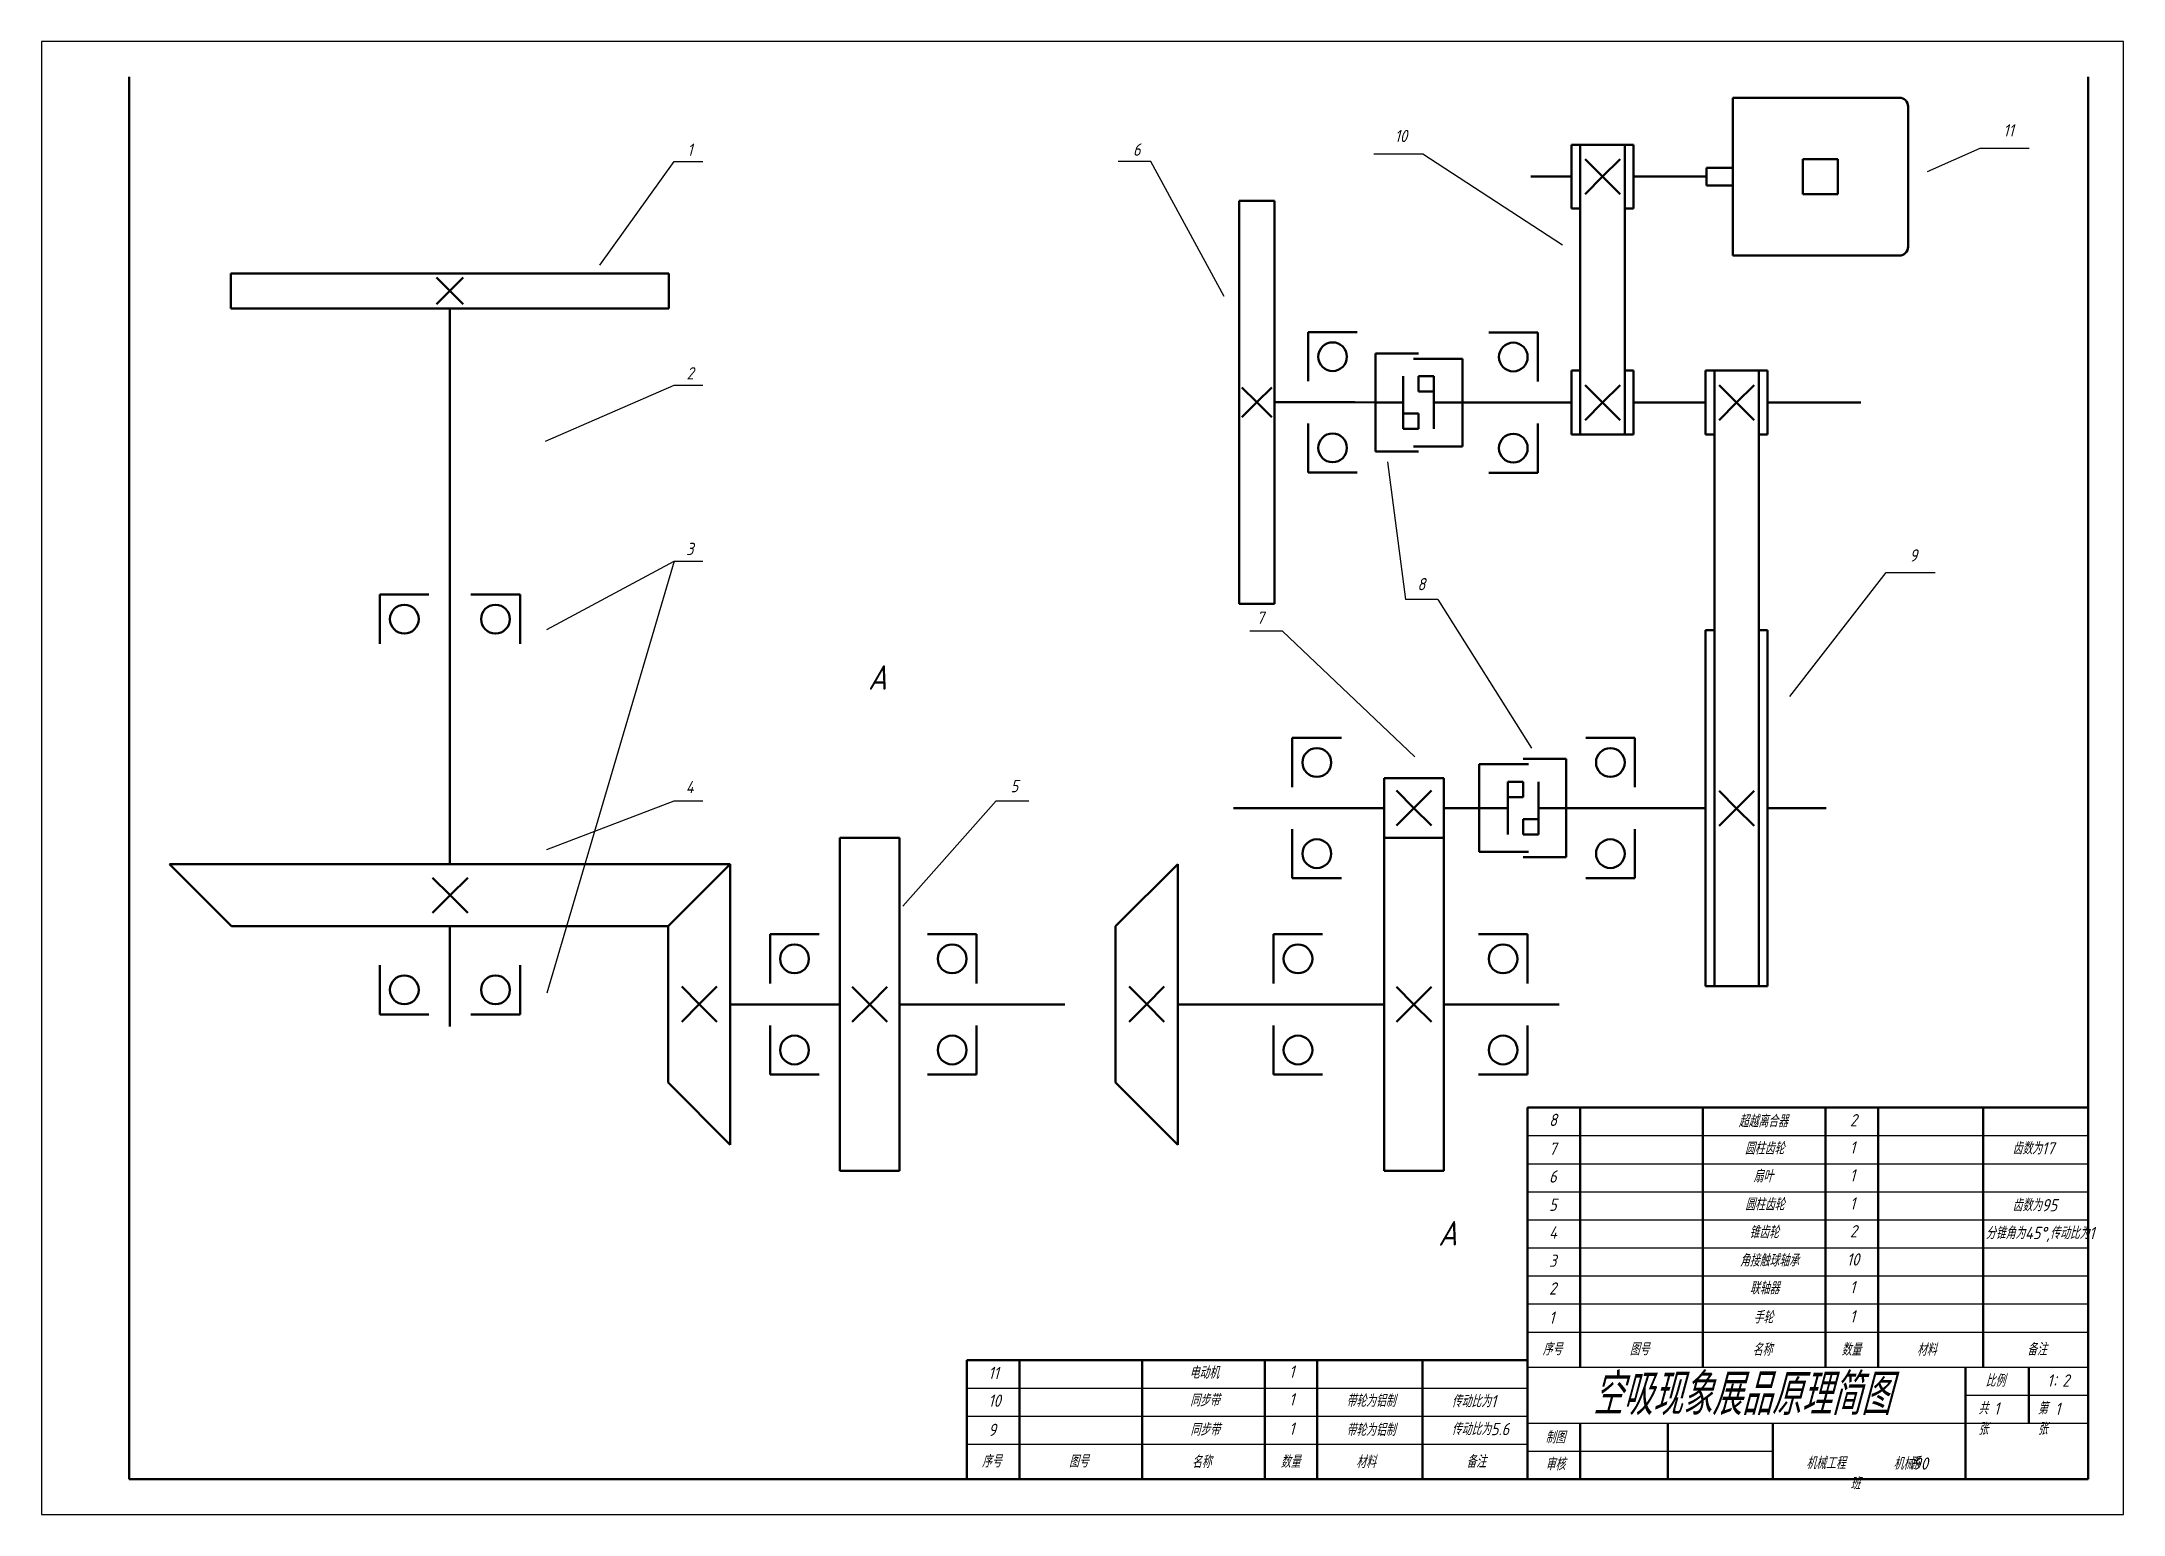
# Model space of a CAD drawing. Header units: millimetres. Extents: x 0 to 594, y 0 to 420.
import ezdxf

# ---------------------------------------------------------------- set-up
doc = ezdxf.new("R2010")
doc.units = ezdxf.units.MM
doc.header["$LTSCALE"] = 5
doc.layers.add('bdraw', color=7, linetype='Continuous')
for name, color, linetype, lineweight in [('文字标注', 7, 'Continuous', 25), ('粗实线', 7, 'Continuous', 50), ('细实线', 3, 'Continuous', 25)]:
    doc.layers.add(name, color=color, linetype=linetype, lineweight=lineweight)
doc.styles.add('国标汉字3.5', font='gbeitc.shx', dxfattribs={"height": 3.5, "bigfont": 'gbcbig.shx'})

msp = doc.modelspace()

# ---------------------------------------------------------------- linework, layer by layer
at = {"layer": 'bdraw', "linetype": 'ByBlock', "lineweight": 50}
msp.add_line((489.99, 252.2), (489.99, 201.41), dxfattribs=at)
at = {"layer": '文字标注'}
for p, q in [((380.15, 388), (394.13, 388)), ((394.13, 388), (433.99, 362.01)), ((538.15, 383), (553.13, 389.67)), ((553.13, 389.67), (567.12, 389.67)), ((159.3, 356.26), (180.49, 385.84)), ((180.49, 385.84), (188.7, 385.84)), ((316.47, 385.84), (307.13, 385.84)), ((337.41, 347.31), (316.47, 385.84)), ((143.75, 306.06), (180.49, 322.05)), ((180.49, 322.05), (188.7, 322.05)), ((384.05, 300.19), (389.15, 260.87)), ((144.19, 252.33), (180.49, 271.87)), ((180.49, 271.87), (144.19, 148.66)), ((180.49, 271.87), (188.7, 271.87)), ((498.79, 233.24), (526.3, 268.64)), ((526.3, 268.64), (540.29, 268.64)), ((398.39, 260.87), (389.15, 260.87)), ((398.39, 260.87), (425.16, 218.47)), ((354.08, 251.91), (344.74, 251.91)), ((391.85, 216.07), (354.08, 251.91)), ((144.19, 189.62), (180.49, 203.53)), ((180.49, 203.53), (188.7, 203.53)), ((245.73, 173.46), (272.4, 203.53)), ((272.4, 203.53), (281.71, 203.53))]:
    msp.add_line(p, q, dxfattribs=at)
msp.add_lwpolyline([(237.67, 229.51, 0, 0, 0), (237.67, 215.64, 2, 0, 0), (237.67, 202.83, 0, 0, 0)], format="xyseb", dxfattribs=at)
at = {"layer": '粗实线'}
for p, q in [((25, 410), (25, 10)), ((584, 10), (584, 410)), ((482.57, 384), (482.57, 404)), ((482.57, 404), (530.07, 404)), ((532.57, 401.5), (532.57, 381.5)), ((439.05, 390.59), (436.55, 390.59)), ((436.55, 390.59), (436.55, 381.5)), ((439.05, 390.59), (451.75, 390.59)), ((439.05, 381.5), (439.05, 390.59)), ((445.4, 381.5), (440.4, 386.5)), ((445.4, 381.5), (450.4, 386.5)), ((451.75, 372.4), (451.75, 390.59)), ((454.25, 390.59), (451.75, 390.59)), ((454.25, 390.59), (454.25, 381.5)), ((512.57, 386.5), (502.57, 386.5)), ((502.57, 386.5), (502.57, 381.5)), ((512.57, 376.5), (512.57, 386.5)), ((430.85, 381.5), (424.97, 381.5)), ((436.55, 381.5), (430.85, 381.5)), ((436.55, 372.4), (436.55, 381.5)), ((439.05, 381.5), (439.05, 372.4)), ((445.4, 381.5), (440.4, 376.5)), ((445.4, 381.5), (450.4, 376.5)), ((454.25, 372.4), (454.25, 381.5)), ((460.07, 381.5), (454.25, 381.5)), ((460.07, 381.5), (475.07, 381.5)), ((475.07, 381.5), (475.07, 384)), ((475.07, 384), (482.57, 384)), ((475.07, 381.5), (475.07, 379)), ((482.57, 384), (482.57, 381.5)), ((482.57, 379), (482.57, 381.5)), ((502.57, 381.5), (502.57, 376.5)), ((532.57, 361.5), (532.57, 381.5)), ((341.75, 259.64), (341.75, 374.64)), ((341.75, 374.64), (351.75, 374.64)), ((351.75, 374.64), (351.75, 317.14)), ((475.07, 379), (482.57, 379)), ((482.57, 379), (482.57, 359)), ((502.57, 376.5), (512.57, 376.5)), ((439.05, 372.4), (436.55, 372.4)), ((439.05, 317.07), (439.05, 372.4)), ((451.75, 307.98), (451.75, 372.4)), ((451.75, 372.4), (454.25, 372.4)), ((482.57, 359), (530.07, 359)), ((179, 353.91), (54, 353.91)), ((54, 353.91), (54, 343.91)), ((116.5, 348.91), (112.68, 352.73)), ((116.5, 348.91), (120.32, 352.73)), ((179, 343.91), (179, 353.91)), ((116.5, 348.91), (112.68, 345.09)), ((116.5, 348.91), (120.32, 345.09)), ((54, 343.91), (116.5, 343.91)), ((116.5, 343.91), (116.5, 297.91)), ((116.5, 343.91), (179, 343.91)), ((375.36, 337.14), (361.36, 337.14)), ((361.36, 337.14), (361.36, 323.14)), ((412.92, 337.07), (426.92, 337.07)), ((426.92, 337.07), (426.92, 323.07)), ((392.9, 331.07), (380.58, 331.07)), ((380.58, 331.07), (380.58, 317.07)), ((392.9, 329.57), (391.4, 329.57)), ((405.4, 329.57), (392.9, 329.57)), ((405.4, 317.07), (405.4, 329.57)), ((346.75, 317.14), (342.5, 321.39)), ((346.75, 317.14), (350.99, 321.39)), ((388.52, 317.07), (388.52, 324.57)), ((392.9, 320.2), (392.9, 324.57)), ((397.27, 324.57), (392.9, 324.57)), ((397.27, 317.07), (397.27, 324.57)), ((439.05, 326.17), (436.55, 326.17)), ((436.55, 326.17), (436.55, 317.07)), ((445.4, 317.07), (440.4, 322.07)), ((445.4, 317.07), (450.4, 322.07)), ((451.75, 326.17), (454.25, 326.17)), ((454.25, 326.17), (454.25, 317.07)), ((477.29, 326.17), (474.79, 326.17)), ((474.79, 326.17), (474.79, 317.07)), ((489.99, 326.17), (477.29, 326.17)), ((477.29, 326.17), (477.29, 252.2)), ((483.64, 317.07), (478.64, 322.07)), ((483.64, 317.07), (488.64, 322.07)), ((489.99, 252.2), (489.99, 326.17)), ((489.99, 317.07), (489.99, 326.17)), ((489.99, 326.17), (492.49, 326.17)), ((492.49, 326.17), (492.49, 317.07)), ((346.75, 317.14), (342.5, 312.9)), ((346.75, 317.14), (350.99, 312.9)), ((359.25, 317.14), (351.75, 317.14)), ((351.75, 317.14), (351.75, 259.64)), ((374.7, 317.14), (359.25, 317.14)), ((380.4, 317.07), (374.7, 317.14)), ((380.58, 317.07), (388.52, 317.07)), ((380.58, 303.07), (380.58, 317.07)), ((388.52, 317.07), (388.52, 309.57)), ((392.9, 320.2), (397.27, 320.2)), ((405.4, 317.07), (397.27, 317.07)), ((397.27, 317.07), (397.27, 309.57)), ((405.4, 317.07), (405.4, 304.57)), ((405.4, 317.07), (435.4, 317.07)), ((436.55, 317.07), (430.85, 317.07)), ((436.55, 307.98), (436.55, 317.07)), ((439.05, 317.07), (439.05, 307.98)), ((445.4, 317.07), (440.4, 312.07)), ((445.4, 317.07), (450.4, 312.07)), ((454.25, 307.98), (454.25, 317.07)), ((454.25, 317.07), (474.79, 317.07)), ((474.79, 307.98), (474.79, 317.07)), ((483.64, 317.07), (478.64, 312.07)), ((483.64, 317.07), (488.64, 312.07)), ((492.49, 307.98), (492.49, 317.07)), ((492.49, 317.07), (504.34, 317.07)), ((519.1, 317.07), (504.34, 317.07)), ((361.36, 297.14), (361.36, 311.14)), ((392.9, 313.95), (388.52, 313.95)), ((388.52, 309.57), (392.9, 309.57)), ((392.9, 313.95), (392.9, 309.57)), ((426.92, 297.07), (426.92, 311.07)), ((392.9, 303.07), (380.58, 303.07)), ((392.9, 304.57), (391.4, 304.57)), ((405.4, 304.57), (392.9, 304.57)), ((439.05, 307.98), (436.55, 307.98)), ((439.05, 307.98), (451.75, 307.98)), ((451.75, 307.98), (454.25, 307.98)), ((477.29, 307.98), (474.79, 307.98)), ((489.99, 307.98), (492.49, 307.98)), ((116.5, 297.91), (116.5, 185.42)), ((375.36, 297.14), (361.36, 297.14)), ((412.92, 297.07), (426.92, 297.07)), ((96.5, 248.31), (96.5, 262.31)), ((96.5, 262.31), (110.5, 262.31)), ((136.5, 262.31), (122.5, 262.31)), ((136.5, 248.31), (136.5, 262.31)), ((351.75, 259.64), (341.75, 259.64)), ((474.79, 150.63), (474.79, 252.2)), ((474.79, 252.2), (477.29, 252.2)), ((477.29, 150.63), (477.29, 252.2)), ((489.99, 252.2), (489.99, 252.2)), ((492.49, 252.2), (489.99, 252.2)), ((492.49, 150.63), (492.49, 252.2)), ((370.87, 221.42), (356.87, 221.42)), ((356.87, 221.42), (356.87, 207.42)), ((440.63, 221.41), (454.63, 221.41)), ((454.63, 221.41), (454.63, 207.41)), ((410.22, 201.42), (410.22, 213.92)), ((410.22, 213.92), (422.72, 213.92)), ((422.72, 215.42), (435.04, 215.42)), ((422.72, 213.92), (424.22, 213.92)), ((435.04, 215.42), (435.04, 201.42)), ((383.06, 201.42), (383.06, 209.92)), ((383.06, 209.92), (400.06, 209.92)), ((400.06, 209.92), (400.06, 201.42)), ((418.35, 201.42), (418.35, 208.92)), ((418.35, 208.92), (422.72, 208.92)), ((422.72, 204.55), (422.72, 208.92)), ((427.1, 201.42), (427.1, 208.92)), ((391.56, 201.42), (386.56, 206.42)), ((391.56, 201.42), (396.56, 206.42)), ((422.72, 204.55), (418.35, 204.55)), ((483.64, 201.34), (478.64, 206.34)), ((483.64, 201.34), (488.64, 206.34)), ((383.06, 201.42), (340.05, 201.42)), ((383.06, 192.92), (383.06, 201.42)), ((391.56, 201.42), (386.56, 196.42)), ((391.56, 201.42), (396.56, 196.42)), ((400.06, 201.42), (400.06, 192.92)), ((400.06, 201.42), (410.22, 201.42)), ((410.22, 201.42), (418.35, 201.42)), ((410.22, 201.42), (410.22, 188.92)), ((418.35, 201.42), (418.35, 193.92)), ((422.72, 198.3), (422.72, 193.92)), ((422.72, 198.3), (427.1, 198.3)), ((427.1, 201.42), (427.1, 193.92)), ((435.04, 201.42), (427.1, 201.42)), ((435.04, 187.42), (435.04, 201.42)), ((435.04, 201.42), (474.79, 201.42)), ((483.64, 201.34), (478.64, 196.34)), ((483.64, 201.34), (488.64, 196.34)), ((489.99, 201.41), (489.99, 150.63)), ((492.49, 201.41), (509.19, 201.41)), ((227.8, 145.42), (227.8, 192.92)), ((227.8, 192.92), (244.8, 192.92)), ((244.8, 192.92), (244.8, 145.42)), ((356.87, 181.42), (356.87, 195.42)), ((383.06, 145.42), (383.06, 192.92)), ((383.06, 192.92), (400.06, 192.92)), ((400.06, 192.92), (400.06, 145.42)), ((427.1, 193.92), (422.72, 193.92)), ((454.63, 181.41), (454.63, 195.41)), ((36.5, 185.42), (54.2, 167.72)), ((36.5, 185.42), (76.5, 185.42)), ((116.5, 185.42), (76.5, 185.42)), ((116.5, 185.42), (156.5, 185.42)), ((156.5, 185.42), (196.5, 185.42)), ((196.5, 185.42), (178.8, 167.72)), ((196.5, 145.42), (196.5, 185.42)), ((324.16, 185.42), (306.46, 167.72)), ((324.16, 145.42), (324.16, 185.42)), ((410.22, 188.92), (422.72, 188.92)), ((422.72, 188.92), (424.22, 188.92)), ((422.72, 187.42), (435.04, 187.42)), ((116.57, 176.57), (111.57, 181.57)), ((116.57, 176.57), (121.57, 181.57)), ((370.87, 181.42), (356.87, 181.42)), ((440.63, 181.41), (454.63, 181.41)), ((116.57, 176.57), (111.57, 171.57)), ((116.57, 176.57), (121.57, 171.57)), ((116.5, 167.72), (54.2, 167.72)), ((116.5, 167.72), (178.8, 167.72)), ((116.5, 167.72), (116.5, 139.16)), ((178.8, 145.42), (178.8, 167.72)), ((306.46, 145.42), (306.46, 167.72)), ((221.84, 165.42), (207.84, 165.42)), ((207.84, 165.42), (207.84, 151.42)), ((252.8, 165.42), (266.8, 165.42)), ((266.8, 165.42), (266.8, 151.42)), ((365.49, 165.42), (351.49, 165.42)), ((351.49, 165.42), (351.49, 151.42)), ((410.01, 165.42), (424.01, 165.42)), ((424.01, 165.42), (424.01, 151.42)), ((96.5, 156.58), (96.5, 142.58)), ((136.5, 156.58), (136.5, 142.58)), ((187.65, 145.49), (182.65, 150.49)), ((187.65, 145.49), (192.65, 150.49)), ((236.3, 145.42), (231.3, 150.42)), ((236.3, 145.42), (241.3, 150.42)), ((315.31, 145.49), (310.31, 150.49)), ((315.31, 145.49), (320.31, 150.49)), ((391.56, 145.42), (386.56, 150.42)), ((391.56, 145.42), (396.56, 150.42)), ((477.29, 150.63), (474.79, 150.63)), ((489.99, 150.63), (477.29, 150.63)), ((489.99, 150.63), (492.49, 150.63)), ((96.5, 142.58), (110.5, 142.58)), ((136.5, 142.58), (122.5, 142.58)), ((178.8, 145.42), (178.8, 123.12)), ((187.65, 145.49), (182.65, 140.49)), ((187.65, 145.49), (192.65, 140.49)), ((196.5, 145.42), (196.5, 105.42)), ((227.8, 145.42), (196.5, 145.42)), ((227.8, 145.42), (227.8, 97.92)), ((236.3, 145.42), (231.3, 140.42)), ((236.3, 145.42), (241.3, 140.42)), ((244.8, 97.92), (244.8, 145.42)), ((244.8, 145.42), (291.99, 145.42)), ((306.46, 145.42), (306.46, 123.12)), ((315.31, 145.49), (310.31, 140.49)), ((315.31, 145.49), (320.31, 140.49)), ((324.16, 145.42), (324.16, 105.42)), ((324.16, 145.42), (383.06, 145.42)), ((383.06, 145.42), (383.06, 97.92)), ((391.56, 145.42), (386.56, 140.42)), ((391.56, 145.42), (396.56, 140.42)), ((400.06, 145.42), (433, 145.42)), ((400.06, 97.92), (400.06, 145.42)), ((207.84, 125.42), (207.84, 139.42)), ((266.8, 125.42), (266.8, 139.42)), ((351.49, 125.42), (351.49, 139.42)), ((424.01, 125.42), (424.01, 139.42)), ((221.84, 125.42), (207.84, 125.42)), ((252.8, 125.42), (266.8, 125.42)), ((365.49, 125.42), (351.49, 125.42)), ((410.01, 125.42), (424.01, 125.42)), ((196.5, 105.42), (178.8, 123.12)), ((324.16, 105.42), (306.46, 123.12)), ((424, 10), (424, 116)), ((424, 116), (584, 116)), ((439, 42), (439, 116)), ((474, 42), (474, 116)), ((509, 42), (509, 116)), ((524, 42), (524, 116)), ((554, 42), (554, 116)), ((227.8, 97.92), (244.8, 97.92)), ((383.06, 97.92), (400.06, 97.92)), ((264, 10), (264, 44)), ((264, 44), (424, 44)), ((279, 10), (279, 44)), ((314, 10), (314, 44)), ((349, 10), (349, 44)), ((364, 10), (364, 44)), ((394, 10), (394, 44)), ((549, 10), (549, 42)), ((567, 26), (567, 42)), ((439, 10), (439, 26)), ((464, 10), (464, 26)), ((494, 10), (494, 26)), ((25, 10), (584, 10))]:
    msp.add_line(p, q, dxfattribs=at)
for centre in [(368.36, 330.14), (419.92, 330.07), (368.36, 304.14), (419.92, 304.07), (103.5, 255.31), (129.5, 255.31), (363.87, 214.42), (447.63, 214.41), (363.87, 188.42), (447.63, 188.41), (214.84, 158.42), (259.8, 158.42), (358.49, 158.42), (417.01, 158.42), (103.5, 149.58), (129.5, 149.58), (214.84, 132.42), (259.8, 132.42), (358.49, 132.42), (417.01, 132.42)]:
    msp.add_circle(centre, 4.1, dxfattribs=at)
for centre, start, end in [((530.07, 401.5), 0, 90), ((530.07, 361.5), 270, 0)]:
    msp.add_arc(centre, 2.5, start, end, dxfattribs=at)
at = {"layer": '细实线'}
for p, q in [((594, 420), (0, 420)), ((0, 420), (0, 0)), ((594, 0), (594, 420)), ((424, 108), (584, 108)), ((424, 100), (584, 100)), ((424, 92), (584, 92)), ((424, 84), (584, 84)), ((424, 76), (584, 76)), ((424, 68), (584, 68)), ((424, 60), (584, 60)), ((424, 52), (584, 52)), ((424, 42), (584, 42)), ((264, 36), (424, 36)), ((549, 34), (584, 34)), ((264, 28), (424, 28)), ((424, 26), (584, 26)), ((264, 20), (424, 20)), ((424, 18), (494, 18)), ((0, 0), (594, 0))]:
    msp.add_line(p, q, dxfattribs=at)

# ---------------------------------------------------------------- texts
at = {"layer": '文字标注', "attachment_point": 1, "style": '国标汉字3.5'}
for s, width, gutter_width, heights, insert, char_height in [('10', 9.6948, 17.5, [0], (386.09, 394.85), 3.5), ('11', 8.1494, 17.5, [0], (559.74, 396.47), 3.5), ('1', 15.7409, 17.5, [0], (184.23, 390.94), 3.5), ('6', 13.5865, 17.5, [0], (311.4, 390.97), 3.5), ('2', 12.223, 17.5, [0], (184.01, 327.17), 3.5), ('3', 21.3564, 17.5, [0], (183.9, 277.08), 3.5), ('9', 21.1819, 17.5, [0], (532.98, 275.22), 3.5), ('8', 5.5913, 17.5, [0], (392.55, 267.04), 3.5), ('7', 18.5641, 17.5, [0], (346.68, 257.45), 3.5), ('A', 51.9408, 35, [0], (235.81, 242.17), 7), ('4', 13.4917, 17.5, [0], (183.8, 209.17), 3.5), ('5', 25.0602, 17.5, [0], (276.48, 209.44), 3.5), ('8', 7.5318, 17.5, [0], (430.13, 114.24), 3.5), ('超越离合器', 21.363, 17.5, [3.69], (484.21, 113.9), 3.5), ('2', 8.9012, 17.5, [0], (515.97, 114.16), 3.5), ('7', 7.5318, 17.5, [0], (430.13, 106.01), 3.5), ('圆柱齿轮', 21.363, 17.5, [3.69], (485.98, 106.11), 3.5), ('1', 8.9012, 17.5, [0], (515.97, 106.37), 3.5), ('齿数为17', 19.4593, 17.5, [0], (562.32, 106.14), 3.5), ('6', 7.5318, 17.5, [0], (430.13, 98.1), 3.5), ('扇叶', 21.363, 17.5, [3.69], (488.4, 98.2), 3.5), ('1', 8.9012, 17.5, [0], (515.97, 98.45), 3.5), ('5', 7.5318, 17.5, [0], (430.13, 90.04), 3.5), ('圆柱齿轮', 21.363, 17.5, [3.69], (486.05, 90.15), 3.5), ('1', 8.9012, 17.5, [0], (515.97, 90.4), 3.5), ('齿数为95', 19.4593, 17.5, [0], (562.32, 89.92), 3.5), ('A', 51.9408, 35, [0], (398.52, 83.64), 7), ('4', 7.5318, 17.5, [0], (430.13, 82.13), 3.5), ('锥齿轮', 21.363, 17.5, [3.69], (487.25, 82.23), 3.5), ('2', 8.9012, 17.5, [0], (515.97, 82.49), 3.5), ('分锥角为45%%D,传动比为1', 36.7519, 17.5, [0], (554.72, 82), 3.5), ('3', 7.5318, 17.5, [0], (430.13, 74.08), 3.5), ('角接触球轴承', 21.363, 17.5, [3.69], (484.55, 74.18), 3.5), ('10', 8.9012, 17.5, [0], (515.09, 74.44), 3.5), ('2', 7.5318, 17.5, [0], (430.13, 66.17), 3.5), ('联轴器', 21.363, 17.5, [3.69], (487.38, 66.27), 3.5), ('1', 8.9012, 17.5, [0], (515.97, 66.53), 3.5), ('1', 7.5318, 17.5, [0], (430.13, 57.84), 3.5), ('手轮', 21.363, 17.5, [3.69], (488.42, 57.94), 3.5), ('1', 8.9012, 17.5, [0], (515.97, 58.2), 3.5), ('序号', 9.9295, 17.5, [0], (428.27, 48.88), 3.5), ('图号', 23.0183, 17.5, [0], (453.12, 48.88), 3.5), ('名称', 24.4476, 17.5, [0], (488.16, 48.73), 3.5), ('数量', 8.4239, 17.5, [0], (513.51, 48.77), 3.5), ('材料', 11.5844, 17.5, [0], (535.07, 48.71), 3.5), ('备注', 22.5038, 17.5, [0], (566.51, 48.82), 3.5), ('11', 7.5318, 17.5, [0], (270.13, 42.08), 3.5), ('电动机', 21.363, 17.5, [3.69], (327.49, 42.18), 3.5), ('1', 8.9012, 17.5, [0], (355.97, 42.44), 3.5), ('空吸现象展品原理简图', 164.3568, 59.07, [0], (442.48, 40.13), 11.814), ('比例', 12.1626, 17.5, [0], (554.64, 39.89), 3.5), ('1：2', 9.9828, 17.5, [0], (572.26, 39.92), 3.5), ('10', 7.5318, 17.5, [0], (270.13, 34.17), 3.5), ('同步带', 21.363, 17.5, [3.69], (327.68, 34.27), 3.5), ('1', 8.9012, 17.5, [0], (355.97, 34.53), 3.5), ('带轮为铝制', 18.1598, 17.5, [0], (372.26, 34.14), 3.5), ('传动比为1', 19.4593, 17.5, [0], (402.32, 34.02), 3.5), ('共     张', 12.7488, 17.5, [0], (552.59, 31.99), 3.5), ('1', 3.6859, 17.5, [0], (557.06, 31.94), 3.5), ('第     张', 12.4557, 17.5, [0], (569.56, 32.01), 3.5), ('1', 3.2252, 17.5, [0], (574.49, 31.86), 3.5), ('9', 7.5318, 17.5, [0], (270.13, 25.84), 3.5), ('同步带', 21.363, 17.5, [3.69], (327.77, 25.94), 3.5), ('1', 8.9012, 17.5, [0], (355.97, 26.2), 3.5), ('带轮为铝制', 18.1598, 17.5, [0], (372.26, 25.85), 3.5), ('传动比为5.6', 19.4593, 17.5, [0], (402.32, 26.08), 3.5), ('制图', 10.3637, 17.5, [0], (429.07, 23.72), 3.5), ('序号', 9.9295, 17.5, [0], (268.27, 16.88), 3.5), ('图号', 23.0183, 17.5, [0], (293.12, 16.88), 3.5), ('名称', 24.4476, 17.5, [0], (328.16, 16.73), 3.5), ('数量', 8.4239, 17.5, [0], (353.51, 16.77), 3.5), ('材料', 11.5844, 17.5, [0], (375.07, 16.71), 3.5), ('备注', 22.5038, 17.5, [0], (406.51, 16.82), 3.5), ('审核', 6.5734, 17.5, [0], (429.1, 16.09), 3.5), ('机械工程', 18.5101, 17.5, [0], (503.48, 16.39), 3.5), ('                  系               班', 48.1347, 17.5, [0], (499, 16.41), 3.5), ('机械90', 11.9544, 17.5, [0], (528.4, 16.24), 3.5)]:
    msp.add_mtext_dynamic_manual_height_columns(s, width=width, gutter_width=gutter_width, heights=heights, dxfattribs=dict(at, insert=insert, char_height=char_height))

doc.saveas('drawing.dxf')
